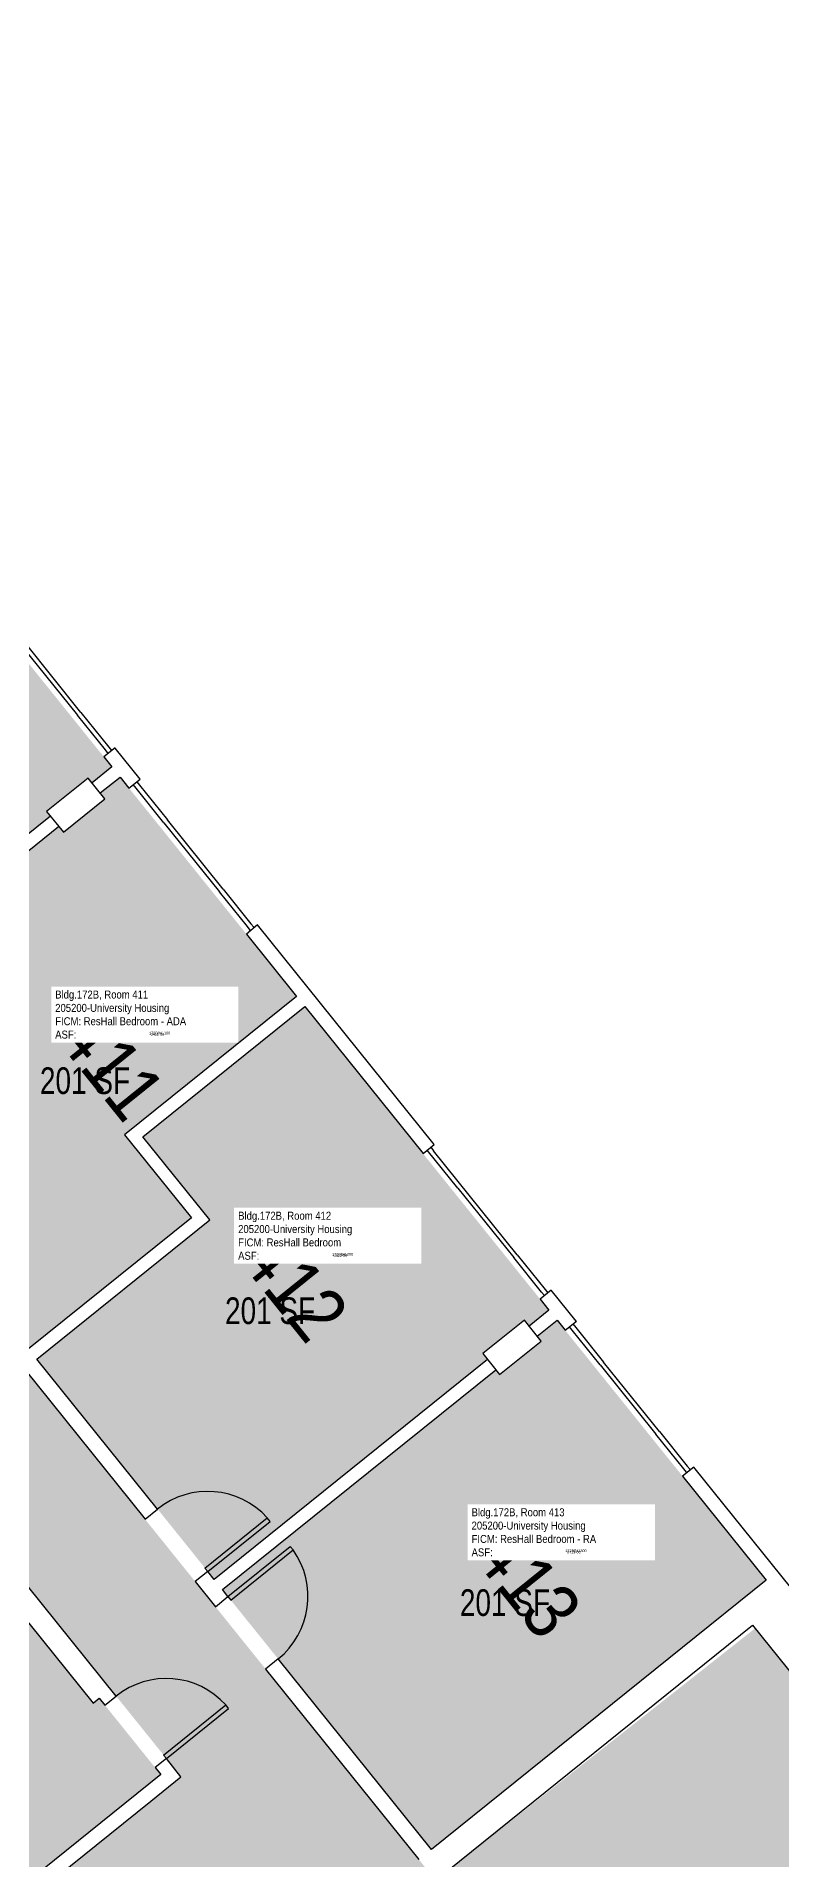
# Model space of a CAD drawing. Header units: inches. Extents: x 69233640 to 69235957, y 27660565 to 27663170.
# Drawn here: x 69234594 to 69234929, y 27661932 to 27662752 of the extents above; entities that cross this region are included whole.
import ezdxf
from ezdxf.enums import TextEntityAlignment as Align

# ---------------------------------------------------------------- set-up
doc = ezdxf.new("R2010")
doc.units = ezdxf.units.IN
doc.header["$LTSCALE"] = 100
doc.header["$MEASUREMENT"] = 0
for name, color, linetype in [('A-COLS', 5, 'CONTINUOUS'), ('A-DOOR', 2, 'CONTINUOUS'), ('A-GLAZ', 1, 'CONTINUOUS'), ('A-IDEN-RNUM', 7, 'CONTINUOUS'), ('A-IDEN-SNUM', 4, 'CONTINUOUS'), ('A-IDEN-VNUM', 4, 'CONTINUOUS'), ('A-WALL', 5, 'CONTINUOUS'), ('AREA-TEXT', 3, 'CONTINUOUS'), ('Rooms-Category-Color', 7, 'CONTINUOUS'), ('Rooms-College-Color', 7, 'CONTINUOUS'), ('Rooms-Department-Color', 7, 'CONTINUOUS'), ('Rooms-Division-Color', 7, 'CONTINUOUS'), ('Rooms-Information', 7, 'CONTINUOUS')]:
    doc.layers.add(name, color=color, linetype=linetype)
doc.styles.add('CP_AREA', font='arial.ttf', dxfattribs={"height": 15})
doc.styles.add('CP_ROOMSNUMBER', font='arial.ttf', dxfattribs={"height": 1})
doc.styles.add('CP_ROOMVNUMBER', font='arial.ttf', dxfattribs={"width": 0.85, "height": 0.075})

# ---------------------------------------------------------------- blocks, each defined once
blk = doc.blocks.new('08_Single-Flush - 08 Door_Single-Flush  3_-0_ x 7_-0_-416150-LEVEL 4')
at = {"layer": 'A-DOOR'}
for p, q in [((16, 3.25), (16, 39.19)), ((18, 39.19), (16, 39.19)), ((18, 3.25), (18, 39.19)), ((18, 3.25), (16, 3.25))]:
    blk.add_line(p, q, dxfattribs=at)
at = {"layer": 'A-DOOR', "lineweight": 25}
blk.add_arc((18, 3.25), 36, 93.18474, 180, dxfattribs=at)
blk = doc.blocks.new('08_Single-Flush - 08 Door_Single-Flush  3_-0_ x 7_-0_-3899614-LEVEL 4')
at = {"layer": 'A-DOOR'}
for p, q in [((16, -3.62), (16, -39.57)), ((18, -3.62), (16, -3.62)), ((18, -3.62), (18, -39.57)), ((18, -39.57), (16, -39.57))]:
    blk.add_line(p, q, dxfattribs=at)
at = {"layer": 'A-DOOR', "lineweight": 25}
blk.add_arc((18, -3.62), 36, 180, 266.81526, dxfattribs=at)
blk = doc.blocks.new('08_Single-Flush - 08 Door_Single-Flush  3_-0_ x 7_-0_-3899613-LEVEL 4')
at = {"layer": 'A-DOOR'}
for p, q in [((16, 3.62), (16, 39.57)), ((18, 39.57), (16, 39.57)), ((18, 3.62), (18, 39.57)), ((18, 3.62), (16, 3.62))]:
    blk.add_line(p, q, dxfattribs=at)
at = {"layer": 'A-DOOR', "lineweight": 25}
blk.add_arc((18, 3.62), 36, 93.18474, 180, dxfattribs=at)

msp = doc.modelspace()

# ---------------------------------------------------------------- hatches: boundary and pattern name
at = {"layer": 'Rooms-Category-Color', "true_color": 0xadadad}
for points in [[(69233896.13, 27662917.3), (69233936.33, 27662867.34), (69234026.92, 27662754.76), (69234041.96, 27662736.06), (69234132.35, 27662623.72), (69234226.9, 27662506.22), (69234230.85, 27662501.3), (69234313.5, 27662398.58), (69234424.8, 27662260.27), (69234426.87, 27662257.68), (69234427.5, 27662256.91), (69234457.08, 27662220.14), (69234555.06, 27662098.37), (69234584.92, 27662061.25), (69234627.19, 27662008.72), (69234658.89, 27661969.33), (69234705.64, 27662006.94), (69234670.03, 27662051.19), (69234586.58, 27662154.91), (69234473.42, 27662295.54), (69234390.34, 27662398.8), (69234280.95, 27662534.75), (69234280.78, 27662534.97), (69234280.19, 27662535.7), (69234277.18, 27662539.44), (69234194.15, 27662642.63), (69234081.19, 27662783.02), (69233982.88, 27662905.19), (69233926.98, 27662974.68), (69233925.11, 27662973.17), (69233880.74, 27662937.47), (69233880.23, 27662937.07), (69233890.65, 27662924.12)], [(69234463.15, 27661538.79), (69234470.21, 27661542.67), (69234542.95, 27661582.76), (69234541.26, 27661585.82), (69234541.11, 27661585.82), (69234512.52, 27661637.78), (69234685.99, 27661733.23), (69234714.59, 27661681.34), (69234723.87, 27661686.45), (69234726.76, 27661681.2), (69234780.96, 27661711.11), (69234747.61, 27661771.71), (69234748.51, 27661772.2), (69234747.97, 27661773.19), (69234748.05, 27661773.24), (69234747.57, 27661774.11), (69234852.24, 27661831.7), (69234855.41, 27661833.45), (69234855.47, 27661833.48), (69234947.66, 27661884.2), (69234947.66, 27661884.2), (69235027.65, 27661928.21), (69235028.21, 27661928.49), (69235084.02, 27661956.92), (69235025.86, 27662062.59), (69234973.3, 27662033.67), (69234973.48, 27662033.34), (69234935.91, 27662012.67), (69234917.12, 27662036.03), (69234773.43, 27661922.69), (69234765.87, 27661932.09), (69234705.64, 27662006.94), (69234661.05, 27661971.07), (69234656.36, 27661967.29), (69234460.22, 27661809.45), (69234445.72, 27661827.47), (69234337.06, 27661767.59)], [(69234609.07, 27661937.56), (69234649.76, 27661970.3), (69234622.13, 27662004.65), (69234619.4, 27662002.46), (69234578.78, 27662052.94), (69234521.04, 27662006.48), (69234519, 27662004.84), (69234518.95, 27662004.8), (69234430.36, 27661933.52), (69234465.31, 27661890.08), (69234427.9, 27661859.98), (69234428.53, 27661859.2), (69234451.43, 27661830.74), (69234461.21, 27661818.59)]]:
    msp.add_hatch(color=253, dxfattribs=at).paths.add_polyline_path(points)
at = {"layer": 'Rooms-Category-Color', "true_color": 0x728ef3}
for points in [[(69234397.83, 27662401.06), (69234477.23, 27662302.38), (69234600.18, 27662401.3), (69234598.46, 27662403.45), (69234617.16, 27662418.49), (69234618.88, 27662416.35), (69234627.79, 27662423.52), (69234518.3, 27662559.6), (69234445.56, 27662501.07), (69234475.65, 27662463.67)], [(69234624.68, 27662409.14), (69234605.98, 27662394.1), (69234603.86, 27662396.73), (69234480.91, 27662297.8), (69234590.38, 27662161.75), (69234663.63, 27662220.68), (69234633.54, 27662258.08), (69234710.86, 27662320.29), (69234631.48, 27662418.94), (69234622.56, 27662411.77)], [(69234673.84, 27662058.03), (69234796.79, 27662156.96), (69234794.67, 27662159.59), (69234813.37, 27662174.63), (69234815.49, 27662172), (69234824.4, 27662179.17), (69234714.54, 27662315.71), (69234641.8, 27662257.18), (69234671.89, 27662219.79), (69234594.07, 27662157.17)], [(69234800.47, 27662152.38), (69234677.52, 27662053.45), (69234711.29, 27662011.48), (69234771.55, 27661936.58), (69234908.43, 27662046.72), (69234912.77, 27662050.21), (69234922.12, 27662057.73), (69234828.08, 27662174.6), (69234819.17, 27662167.42), (69234820.89, 27662165.28), (69234802.2, 27662150.24)]]:
    msp.add_hatch(color=171, dxfattribs=at).paths.add_polyline_path(points)
at = {"layer": 'Rooms-College-Color', "true_color": 0xadadad}
for points in [[(69233896.13, 27662917.3), (69233936.33, 27662867.34), (69234026.92, 27662754.76), (69234041.96, 27662736.06), (69234132.35, 27662623.72), (69234226.9, 27662506.22), (69234230.85, 27662501.3), (69234313.5, 27662398.58), (69234424.8, 27662260.27), (69234426.87, 27662257.68), (69234427.5, 27662256.91), (69234457.08, 27662220.14), (69234555.06, 27662098.37), (69234584.92, 27662061.25), (69234627.19, 27662008.72), (69234658.89, 27661969.33), (69234705.64, 27662006.94), (69234670.03, 27662051.19), (69234586.58, 27662154.91), (69234473.42, 27662295.54), (69234390.34, 27662398.8), (69234280.95, 27662534.75), (69234280.78, 27662534.97), (69234280.19, 27662535.7), (69234277.18, 27662539.44), (69234194.15, 27662642.63), (69234081.19, 27662783.02), (69233982.88, 27662905.19), (69233926.98, 27662974.68), (69233925.11, 27662973.17), (69233880.74, 27662937.47), (69233880.23, 27662937.07), (69233890.65, 27662924.12)], [(69234397.83, 27662401.06), (69234477.23, 27662302.38), (69234600.18, 27662401.3), (69234598.46, 27662403.45), (69234617.16, 27662418.49), (69234618.88, 27662416.35), (69234627.79, 27662423.52), (69234518.3, 27662559.6), (69234445.56, 27662501.07), (69234475.65, 27662463.67)], [(69234624.68, 27662409.14), (69234605.98, 27662394.1), (69234603.86, 27662396.73), (69234480.91, 27662297.8), (69234590.38, 27662161.75), (69234663.63, 27662220.68), (69234633.54, 27662258.08), (69234710.86, 27662320.29), (69234631.48, 27662418.94), (69234622.56, 27662411.77)], [(69234673.84, 27662058.03), (69234796.79, 27662156.96), (69234794.67, 27662159.59), (69234813.37, 27662174.63), (69234815.49, 27662172), (69234824.4, 27662179.17), (69234714.54, 27662315.71), (69234641.8, 27662257.18), (69234671.89, 27662219.79), (69234594.07, 27662157.17)], [(69234800.47, 27662152.38), (69234677.52, 27662053.45), (69234711.29, 27662011.48), (69234771.55, 27661936.58), (69234908.43, 27662046.72), (69234912.77, 27662050.21), (69234922.12, 27662057.73), (69234828.08, 27662174.6), (69234819.17, 27662167.42), (69234820.89, 27662165.28), (69234802.2, 27662150.24)], [(69234463.15, 27661538.79), (69234470.21, 27661542.67), (69234542.95, 27661582.76), (69234541.26, 27661585.82), (69234541.11, 27661585.82), (69234512.52, 27661637.78), (69234685.99, 27661733.23), (69234714.59, 27661681.34), (69234723.87, 27661686.45), (69234726.76, 27661681.2), (69234780.96, 27661711.11), (69234747.61, 27661771.71), (69234748.51, 27661772.2), (69234747.97, 27661773.19), (69234748.05, 27661773.24), (69234747.57, 27661774.11), (69234852.24, 27661831.7), (69234855.41, 27661833.45), (69234855.47, 27661833.48), (69234947.66, 27661884.2), (69234947.66, 27661884.2), (69235027.65, 27661928.21), (69235028.21, 27661928.49), (69235084.02, 27661956.92), (69235025.86, 27662062.59), (69234973.3, 27662033.67), (69234973.48, 27662033.34), (69234935.91, 27662012.67), (69234917.12, 27662036.03), (69234773.43, 27661922.69), (69234765.87, 27661932.09), (69234705.64, 27662006.94), (69234661.05, 27661971.07), (69234656.36, 27661967.29), (69234460.22, 27661809.45), (69234445.72, 27661827.47), (69234337.06, 27661767.59)], [(69234609.07, 27661937.56), (69234649.76, 27661970.3), (69234622.13, 27662004.65), (69234619.4, 27662002.46), (69234578.78, 27662052.94), (69234521.04, 27662006.48), (69234519, 27662004.84), (69234518.95, 27662004.8), (69234430.36, 27661933.52), (69234465.31, 27661890.08), (69234427.9, 27661859.98), (69234428.53, 27661859.2), (69234451.43, 27661830.74), (69234461.21, 27661818.59)]]:
    msp.add_hatch(color=253, dxfattribs=at).paths.add_polyline_path(points)
at = {"layer": 'Rooms-Department-Color', "true_color": 0xacacac}
for points in [[(69233896.13, 27662917.3), (69233936.33, 27662867.34), (69234026.92, 27662754.76), (69234041.96, 27662736.06), (69234132.35, 27662623.72), (69234226.9, 27662506.22), (69234230.85, 27662501.3), (69234313.5, 27662398.58), (69234424.8, 27662260.27), (69234426.87, 27662257.68), (69234427.5, 27662256.91), (69234457.08, 27662220.14), (69234555.06, 27662098.37), (69234584.92, 27662061.25), (69234627.19, 27662008.72), (69234658.89, 27661969.33), (69234705.64, 27662006.94), (69234670.03, 27662051.19), (69234586.58, 27662154.91), (69234473.42, 27662295.54), (69234390.34, 27662398.8), (69234280.95, 27662534.75), (69234280.78, 27662534.97), (69234280.19, 27662535.7), (69234277.18, 27662539.44), (69234194.15, 27662642.63), (69234081.19, 27662783.02), (69233982.88, 27662905.19), (69233926.98, 27662974.68), (69233925.11, 27662973.17), (69233880.74, 27662937.47), (69233880.23, 27662937.07), (69233890.65, 27662924.12)], [(69234463.15, 27661538.79), (69234470.21, 27661542.67), (69234542.95, 27661582.76), (69234541.26, 27661585.82), (69234541.11, 27661585.82), (69234512.52, 27661637.78), (69234685.99, 27661733.23), (69234714.59, 27661681.34), (69234723.87, 27661686.45), (69234726.76, 27661681.2), (69234780.96, 27661711.11), (69234747.61, 27661771.71), (69234748.51, 27661772.2), (69234747.97, 27661773.19), (69234748.05, 27661773.24), (69234747.57, 27661774.11), (69234852.24, 27661831.7), (69234855.41, 27661833.45), (69234855.47, 27661833.48), (69234947.66, 27661884.2), (69234947.66, 27661884.2), (69235027.65, 27661928.21), (69235028.21, 27661928.49), (69235084.02, 27661956.92), (69235025.86, 27662062.59), (69234973.3, 27662033.67), (69234973.48, 27662033.34), (69234935.91, 27662012.67), (69234917.12, 27662036.03), (69234773.43, 27661922.69), (69234765.87, 27661932.09), (69234705.64, 27662006.94), (69234661.05, 27661971.07), (69234656.36, 27661967.29), (69234460.22, 27661809.45), (69234445.72, 27661827.47), (69234337.06, 27661767.59)], [(69234609.07, 27661937.56), (69234649.76, 27661970.3), (69234622.13, 27662004.65), (69234619.4, 27662002.46), (69234578.78, 27662052.94), (69234521.04, 27662006.48), (69234519, 27662004.84), (69234518.95, 27662004.8), (69234430.36, 27661933.52), (69234465.31, 27661890.08), (69234427.9, 27661859.98), (69234428.53, 27661859.2), (69234451.43, 27661830.74), (69234461.21, 27661818.59)]]:
    msp.add_hatch(color=253, dxfattribs=at).paths.add_polyline_path(points)
at = {"layer": 'Rooms-Department-Color', "true_color": 0x604aed}
for points in [[(69234397.83, 27662401.06), (69234477.23, 27662302.38), (69234600.18, 27662401.3), (69234598.46, 27662403.45), (69234617.16, 27662418.49), (69234618.88, 27662416.35), (69234627.79, 27662423.52), (69234518.3, 27662559.6), (69234445.56, 27662501.07), (69234475.65, 27662463.67)], [(69234624.68, 27662409.14), (69234605.98, 27662394.1), (69234603.86, 27662396.73), (69234480.91, 27662297.8), (69234590.38, 27662161.75), (69234663.63, 27662220.68), (69234633.54, 27662258.08), (69234710.86, 27662320.29), (69234631.48, 27662418.94), (69234622.56, 27662411.77)], [(69234673.84, 27662058.03), (69234796.79, 27662156.96), (69234794.67, 27662159.59), (69234813.37, 27662174.63), (69234815.49, 27662172), (69234824.4, 27662179.17), (69234714.54, 27662315.71), (69234641.8, 27662257.18), (69234671.89, 27662219.79), (69234594.07, 27662157.17)], [(69234800.47, 27662152.38), (69234677.52, 27662053.45), (69234711.29, 27662011.48), (69234771.55, 27661936.58), (69234908.43, 27662046.72), (69234912.77, 27662050.21), (69234922.12, 27662057.73), (69234828.08, 27662174.6), (69234819.17, 27662167.42), (69234820.89, 27662165.28), (69234802.2, 27662150.24)]]:
    msp.add_hatch(color=173, dxfattribs=at).paths.add_polyline_path(points)
at = {"layer": 'Rooms-Division-Color', "true_color": 0xadadad}
for points in [[(69233896.13, 27662917.3), (69233936.33, 27662867.34), (69234026.92, 27662754.76), (69234041.96, 27662736.06), (69234132.35, 27662623.72), (69234226.9, 27662506.22), (69234230.85, 27662501.3), (69234313.5, 27662398.58), (69234424.8, 27662260.27), (69234426.87, 27662257.68), (69234427.5, 27662256.91), (69234457.08, 27662220.14), (69234555.06, 27662098.37), (69234584.92, 27662061.25), (69234627.19, 27662008.72), (69234658.89, 27661969.33), (69234705.64, 27662006.94), (69234670.03, 27662051.19), (69234586.58, 27662154.91), (69234473.42, 27662295.54), (69234390.34, 27662398.8), (69234280.95, 27662534.75), (69234280.78, 27662534.97), (69234280.19, 27662535.7), (69234277.18, 27662539.44), (69234194.15, 27662642.63), (69234081.19, 27662783.02), (69233982.88, 27662905.19), (69233926.98, 27662974.68), (69233925.11, 27662973.17), (69233880.74, 27662937.47), (69233880.23, 27662937.07), (69233890.65, 27662924.12)], [(69234463.15, 27661538.79), (69234470.21, 27661542.67), (69234542.95, 27661582.76), (69234541.26, 27661585.82), (69234541.11, 27661585.82), (69234512.52, 27661637.78), (69234685.99, 27661733.23), (69234714.59, 27661681.34), (69234723.87, 27661686.45), (69234726.76, 27661681.2), (69234780.96, 27661711.11), (69234747.61, 27661771.71), (69234748.51, 27661772.2), (69234747.97, 27661773.19), (69234748.05, 27661773.24), (69234747.57, 27661774.11), (69234852.24, 27661831.7), (69234855.41, 27661833.45), (69234855.47, 27661833.48), (69234947.66, 27661884.2), (69234947.66, 27661884.2), (69235027.65, 27661928.21), (69235028.21, 27661928.49), (69235084.02, 27661956.92), (69235025.86, 27662062.59), (69234973.3, 27662033.67), (69234973.48, 27662033.34), (69234935.91, 27662012.67), (69234917.12, 27662036.03), (69234773.43, 27661922.69), (69234765.87, 27661932.09), (69234705.64, 27662006.94), (69234661.05, 27661971.07), (69234656.36, 27661967.29), (69234460.22, 27661809.45), (69234445.72, 27661827.47), (69234337.06, 27661767.59)], [(69234609.07, 27661937.56), (69234649.76, 27661970.3), (69234622.13, 27662004.65), (69234619.4, 27662002.46), (69234578.78, 27662052.94), (69234521.04, 27662006.48), (69234519, 27662004.84), (69234518.95, 27662004.8), (69234430.36, 27661933.52), (69234465.31, 27661890.08), (69234427.9, 27661859.98), (69234428.53, 27661859.2), (69234451.43, 27661830.74), (69234461.21, 27661818.59)]]:
    msp.add_hatch(color=253, dxfattribs=at).paths.add_polyline_path(points)
at = {"layer": 'Rooms-Division-Color', "true_color": 0x604aed}
for points in [[(69234397.83, 27662401.06), (69234477.23, 27662302.38), (69234600.18, 27662401.3), (69234598.46, 27662403.45), (69234617.16, 27662418.49), (69234618.88, 27662416.35), (69234627.79, 27662423.52), (69234518.3, 27662559.6), (69234445.56, 27662501.07), (69234475.65, 27662463.67)], [(69234624.68, 27662409.14), (69234605.98, 27662394.1), (69234603.86, 27662396.73), (69234480.91, 27662297.8), (69234590.38, 27662161.75), (69234663.63, 27662220.68), (69234633.54, 27662258.08), (69234710.86, 27662320.29), (69234631.48, 27662418.94), (69234622.56, 27662411.77)], [(69234673.84, 27662058.03), (69234796.79, 27662156.96), (69234794.67, 27662159.59), (69234813.37, 27662174.63), (69234815.49, 27662172), (69234824.4, 27662179.17), (69234714.54, 27662315.71), (69234641.8, 27662257.18), (69234671.89, 27662219.79), (69234594.07, 27662157.17)], [(69234800.47, 27662152.38), (69234677.52, 27662053.45), (69234711.29, 27662011.48), (69234771.55, 27661936.58), (69234908.43, 27662046.72), (69234912.77, 27662050.21), (69234922.12, 27662057.73), (69234828.08, 27662174.6), (69234819.17, 27662167.42), (69234820.89, 27662165.28), (69234802.2, 27662150.24)]]:
    msp.add_hatch(color=173, dxfattribs=at).paths.add_polyline_path(points)

# ---------------------------------------------------------------- linework, layer by layer
at = {"layer": 'A-COLS', "lineweight": -3}
for p, q in [((69234617.16, 27662418.49), (69234598.46, 27662403.45)), ((69234624.68, 27662409.14), (69234617.16, 27662418.49)), ((69234605.98, 27662394.1), (69234624.68, 27662409.14)), ((69234598.46, 27662403.45), (69234605.98, 27662394.1)), ((69234813.37, 27662174.63), (69234794.67, 27662159.59)), ((69234820.89, 27662165.28), (69234813.37, 27662174.63)), ((69234802.2, 27662150.24), (69234820.89, 27662165.28)), ((69234794.67, 27662159.59), (69234802.2, 27662150.24))]:
    msp.add_line(p, q, dxfattribs=at)
at = {"layer": 'A-GLAZ', "lineweight": -3}
for p, q in [((69234613.9, 27662447.96), (69234576.29, 27662494.71)), ((69234587.27, 27662477.87), (69234612.34, 27662446.71)), ((69234613.9, 27662447.96), (69234626.44, 27662432.38)), ((69234624.88, 27662431.13), (69234612.34, 27662446.71)), ((69234626.14, 27662429.57), (69234624.88, 27662431.13)), ((69234626.44, 27662432.38), (69234627.69, 27662430.82)), ((69234638.67, 27662413.99), (69234637.42, 27662415.54)), ((69234638.98, 27662416.8), (69234640.23, 27662415.24)), ((69234640.23, 27662415.24), (69234652.77, 27662399.66)), ((69234651.21, 27662398.4), (69234638.67, 27662413.99)), ((69234651.21, 27662398.4), (69234676.29, 27662367.24)), ((69234677.85, 27662368.49), (69234652.77, 27662399.66)), ((69234688.82, 27662351.66), (69234676.29, 27662367.24)), ((69234677.85, 27662368.49), (69234690.38, 27662352.91)), ((69234690.08, 27662350.1), (69234688.82, 27662351.66)), ((69234690.38, 27662352.91), (69234691.64, 27662351.35)), ((69234783.48, 27662234.01), (69234769.69, 27662251.15)), ((69234771.25, 27662252.41), (69234772.51, 27662250.85)), ((69234810.12, 27662204.1), (69234772.51, 27662250.85)), ((69234783.48, 27662234.01), (69234808.56, 27662202.85)), ((69234821.1, 27662187.27), (69234808.56, 27662202.85)), ((69234810.12, 27662204.1), (69234822.66, 27662188.52)), ((69234822.35, 27662185.71), (69234821.1, 27662187.27)), ((69234822.66, 27662188.52), (69234823.91, 27662186.96)), ((69234834.89, 27662170.12), (69234833.64, 27662171.68)), ((69234847.43, 27662154.54), (69234834.89, 27662170.12)), ((69234835.19, 27662172.94), (69234836.45, 27662171.38)), ((69234836.45, 27662171.38), (69234848.99, 27662155.8)), ((69234847.43, 27662154.54), (69234872.5, 27662123.38)), ((69234874.06, 27662124.63), (69234848.99, 27662155.8)), ((69234885.04, 27662107.8), (69234872.5, 27662123.38)), ((69234874.06, 27662124.63), (69234886.6, 27662109.05)), ((69234886.29, 27662106.24), (69234885.04, 27662107.8)), ((69234886.6, 27662109.05), (69234887.85, 27662107.49))]:
    msp.add_line(p, q, dxfattribs=at)
at = {"layer": 'A-WALL', "lineweight": -3}
for p, q in [((69234629.25, 27662432.08), (69234624.19, 27662428)), ((69234629.32, 27662431.99), (69234629.25, 27662432.08)), ((69234640.54, 27662418.05), (69234629.32, 27662431.99)), ((69234627.79, 27662423.52), (69234618.88, 27662416.35)), ((69234624.19, 27662428), (69234627.79, 27662423.52)), ((69234622.56, 27662411.77), (69234631.48, 27662418.94)), ((69234631.48, 27662418.94), (69234635.47, 27662413.98)), ((69234635.47, 27662413.98), (69234640.54, 27662418.05)), ((69234600.18, 27662401.3), (69234477.23, 27662302.38)), ((69234480.91, 27662297.8), (69234603.86, 27662396.73)), ((69234693.35, 27662352.41), (69234688.29, 27662348.34)), ((69234772.81, 27662253.66), (69234693.35, 27662352.41)), ((69234688.29, 27662348.34), (69234710.86, 27662320.29)), ((69234710.86, 27662320.29), (69234633.54, 27662258.08)), ((69234641.8, 27662257.18), (69234714.54, 27662315.71)), ((69234714.54, 27662315.71), (69234767.75, 27662249.58)), ((69234500.73, 27662261.6), (69234642.72, 27662085.13)), ((69234633.54, 27662258.08), (69234663.63, 27662220.68)), ((69234671.89, 27662219.79), (69234641.8, 27662257.18)), ((69234767.75, 27662249.58), (69234772.81, 27662253.66)), ((69234629.75, 27662005.54), (69234457.08, 27662220.14)), ((69234663.63, 27662220.68), (69234590.38, 27662161.75)), ((69234594.07, 27662157.17), (69234671.89, 27662219.79)), ((69234825.47, 27662188.21), (69234820.4, 27662184.14)), ((69234836.69, 27662174.27), (69234825.47, 27662188.21)), ((69234824.4, 27662179.17), (69234815.49, 27662172)), ((69234820.4, 27662184.14), (69234824.4, 27662179.17)), ((69234819.17, 27662167.42), (69234828.08, 27662174.6)), ((69234828.08, 27662174.6), (69234831.69, 27662170.12)), ((69234831.69, 27662170.12), (69234836.75, 27662174.19)), ((69234836.75, 27662174.19), (69234836.69, 27662174.27)), ((69234648.37, 27662089.68), (69234594.07, 27662157.17)), ((69234796.79, 27662156.96), (69234673.84, 27662058.03)), ((69234677.52, 27662053.45), (69234800.47, 27662152.38)), ((69234889.57, 27662108.55), (69234884.5, 27662104.48)), ((69234884.5, 27662104.48), (69234922.12, 27662057.73)), ((69234953.13, 27662029.56), (69234889.57, 27662108.55)), ((69234642.72, 27662085.13), (69234648.37, 27662089.68)), ((69234670.94, 27662061.63), (69234665.29, 27662057.09)), ((69234673.84, 27662058.03), (69234670.94, 27662061.63)), ((69234665.29, 27662057.09), (69234674.38, 27662045.79)), ((69234680.03, 27662050.33), (69234677.52, 27662053.45)), ((69234922.12, 27662057.73), (69234771.55, 27661936.58)), ((69234578.78, 27662052.94), (69234619.4, 27662002.46)), ((69234674.38, 27662045.79), (69234680.03, 27662050.33)), ((69234773.43, 27661922.69), (69234916, 27662037.41)), ((69234916, 27662037.41), (69234935.91, 27662012.67)), ((69234702.6, 27662022.29), (69234696.95, 27662017.74)), ((69234771.52, 27661936.63), (69234702.6, 27662022.29)), ((69234696.95, 27662017.74), (69234765.87, 27661932.09)), ((69234619.4, 27662002.46), (69234622.13, 27662004.65)), ((69234622.13, 27662004.65), (69234624.69, 27662001.47)), ((69234624.69, 27662001.47), (69234629.75, 27662005.54)), ((69234652.32, 27661977.5), (69234647.25, 27661973.42)), ((69234647.25, 27661973.42), (69234649.76, 27661970.3)), ((69234658.9, 27661969.32), (69234652.32, 27661977.5)), ((69234649.76, 27661970.3), (69234461.21, 27661818.59)), ((69234645.27, 27661958.34), (69234658.9, 27661969.32)), ((69234460.22, 27661809.45), (69234645.27, 27661958.34))]:
    msp.add_line(p, q, dxfattribs=at)

# ---------------------------------------------------------------- block references
at = {"layer": 'A-DOOR', "lineweight": -3}
for name, p, rotation in [('08_Single-Flush - 08 Door_Single-Flush  3_-0_ x 7_-0_-3899613-LEVEL 4', (69234656.83, 27662073.38), 308.8208219639307), ('08_Single-Flush - 08 Door_Single-Flush  3_-0_ x 7_-0_-3899614-LEVEL 4', (69234688.49, 27662034.04), 128.8208219639306), ('08_Single-Flush - 08 Door_Single-Flush  3_-0_ x 7_-0_-416150-LEVEL 4', (69234638.5, 27661989.48), 308.8208219639307)]:
    msp.add_blockref(name, p, dxfattribs=dict(at, rotation=rotation))

# ---------------------------------------------------------------- texts
at = {"layer": 'A-IDEN-RNUM', "style": 'CP_ROOMSNUMBER'}
for s, p in [('0411-00', (69234645.24, 27662302.6)), ('0412-00', (69234727.53, 27662203.13)), ('0413-00', (69234832.52, 27662069.76))]:
    msp.add_text(s, height=1.2, dxfattribs=at).set_placement(p)
at = {"layer": 'A-IDEN-SNUM', "lineweight": -3, "style": 'CP_ROOMSNUMBER'}
for s, p in [('172B041100', (69234644.53, 27662303.18)), ('172B041200', (69234726.82, 27662203.7)), ('172B041300', (69234831.81, 27662070.33))]:
    msp.add_text(s, height=1.2, dxfattribs=at).set_placement(p)
at = {"layer": 'A-IDEN-VNUM', "lineweight": -3, "style": 'CP_ROOMVNUMBER', "width": 0.85}
for s, p in [('411', (69234627.78, 27662289.7)), ('412', (69234710.07, 27662190.23)), ('413', (69234815.06, 27662056.85))]:
    msp.add_text(s, height=25.2, rotation=308.82082, dxfattribs=at).set_placement(p, align=Align.MIDDLE_CENTER)
at = {"layer": 'AREA-TEXT', "lineweight": -3, "style": 'CP_AREA', "width": 0.75}
for p in [(69234615.72, 27662282.37), (69234698.98, 27662178.89), (69234804.61, 27662047.61)]:
    msp.add_text('201 SF', height=12, dxfattribs=at).set_placement(p, align=Align.MIDDLE_CENTER)

# ---------------------------------------------------------------- next in the draw order: texts
at = {"layer": 'Rooms-Information', "char_height": 3.6, "width": 80.64, "attachment_point": 7, "style": 'CP_ROOMVNUMBER', "bg_fill": 3, "box_fill_scale": 1.5, "bg_fill_color": 256, "bg_fill_true_color": 13158600, "bg_fill_transparency": 0}
for s, insert in [('Bldg.172B, Room 411^M^J205200-University Housing^M^JFICM: ResHall Bedroom - ADA^M^JASF: ', (69234602.32, 27662301.25)), ('Bldg.172B, Room 412^M^J205200-University Housing^M^JFICM: ResHall Bedroom^M^JASF: ', (69234684.61, 27662201.78)), ('Bldg.172B, Room 413^M^J205200-University Housing^M^JFICM: ResHall Bedroom - RA^M^JASF: ', (69234789.6, 27662068.4))]:
    msp.add_mtext(s, dxfattribs=dict(at, insert=insert))

doc.saveas('drawing.dxf')
